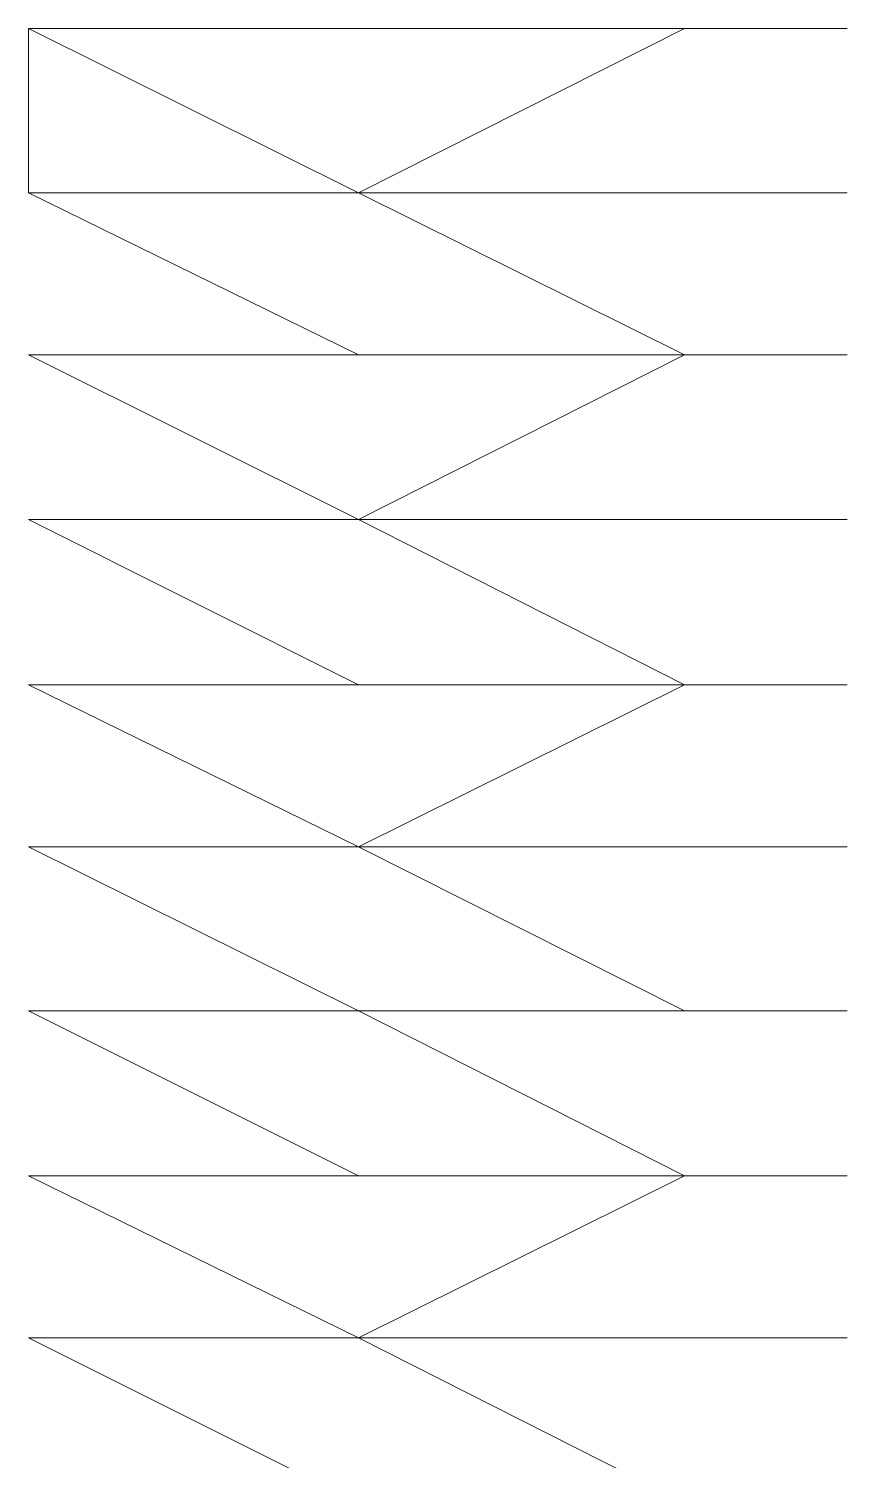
# Model space of a CAD drawing. Header units: millimetres. Extents: x 2497.4 to 2515.8, y 479.1 to 489.2.
# Drawn here: x 2505.005619 to 2505.006283, y 482.112413 to 482.113574 of the extents above; entities that cross this region are included whole.
import ezdxf

# ---------------------------------------------------------------- set-up
doc = ezdxf.new("R2010")
doc.units = ezdxf.units.MM

# ---------------------------------------------------------------- blocks, each defined once
blk = doc.blocks.new('G$C8D530D04')
at = {"color": 1, "lineweight": 9}
for points in [[(0.474557, -0.4301368), (0.4748246, -0.4301368), (0.4750889, -0.4301368), (0.4752208, -0.4301368)], [(0.4752208, -0.4301368), (0.474956, -0.4301368), (0.4746908, -0.4301368), (0.474557, -0.4301368)], [(0.474557, -0.4301368), (0.4748246, -0.4301368), (0.4750889, -0.4301368), (0.4752208, -0.4301368)], [(0.4752208, -0.4301368), (0.474956, -0.4301368), (0.4746908, -0.4301368), (0.474557, -0.4301368)], [(0.474557, -0.4301368), (0.4748246, -0.4301368), (0.4750889, -0.4301368), (0.4752208, -0.4301368)], [(0.4752208, -0.4301368), (0.474956, -0.4301368), (0.4746908, -0.4301368), (0.474557, -0.4301368)], [(0.474557, -0.4301368), (0.4748246, -0.4301368), (0.4750889, -0.4301368), (0.4752208, -0.4301368)], [(0.4752208, -0.4301368), (0.474956, -0.4301368), (0.4746908, -0.4301368), (0.474557, -0.4301368)], [(0.474557, -0.4301368), (0.4748246, -0.4301368), (0.4750889, -0.4301368), (0.4752208, -0.4301368)], [(0.4752208, -0.4301368), (0.474956, -0.4301368), (0.4746908, -0.4301368), (0.474557, -0.4301368)], [(0.474557, -0.4301368), (0.4748246, -0.4301368), (0.4750889, -0.4301368), (0.4752208, -0.4301368)], [(0.4752208, -0.4301368), (0.474956, -0.4301368), (0.4746908, -0.4301368), (0.474557, -0.4301368)], [(0.474557, -0.4301368), (0.4748246, -0.4301368), (0.4750889, -0.4301368), (0.4752208, -0.4301368)], [(0.4752208, -0.4301368), (0.474956, -0.4301368), (0.4746908, -0.4301368), (0.474557, -0.4301368)], [(0.474557, -0.4301368), (0.4748246, -0.4301368), (0.4750889, -0.4301368), (0.4752208, -0.4301368)], [(0.4752208, -0.4301368), (0.474956, -0.4301368), (0.4746908, -0.4301368), (0.474557, -0.4301368)], [(0.474557, -0.4301368), (0.4748246, -0.4301368), (0.4750889, -0.4301368), (0.4752208, -0.4301368)], [(0.4752208, -0.4301368), (0.474956, -0.4301368), (0.4746908, -0.4301368), (0.474557, -0.4301368)], [(0.474557, -0.4301368), (0.4748246, -0.4301368), (0.4750889, -0.4301368), (0.4752208, -0.4301368)], [(0.4752208, -0.4301368), (0.474956, -0.4301368), (0.4746908, -0.4301368), (0.474557, -0.4301368)], [(0.474557, -0.4301368), (0.4748246, -0.4301368), (0.4750889, -0.4301368), (0.4752208, -0.4301368)], [(0.4752208, -0.4301368), (0.474956, -0.4301368), (0.4746908, -0.4301368), (0.474557, -0.4301368)], [(0.474557, -0.4301368), (0.4748246, -0.4301368), (0.4750889, -0.4301368), (0.4752208, -0.4301368)], [(0.4752208, -0.4301368), (0.474956, -0.4301368), (0.4746908, -0.4301368), (0.474557, -0.4301368)], [(0.474557, -0.4301368), (0.4748246, -0.4301368), (0.4750889, -0.4301368), (0.4752208, -0.4301368)], [(0.4752208, -0.4301368), (0.474956, -0.4301368), (0.4746908, -0.4301368), (0.474557, -0.4301368)], [(0.474557, -0.4301368), (0.4748246, -0.4301368), (0.4750889, -0.4301368), (0.4752208, -0.4301368)], [(0.4752208, -0.4301368), (0.474956, -0.4301368), (0.4746908, -0.4301368), (0.474557, -0.4301368)], [(0.474557, -0.4301368), (0.4748246, -0.4301368), (0.4750889, -0.4301368), (0.4752208, -0.4301368)], [(0.4752208, -0.4301368), (0.474956, -0.4301368), (0.4746908, -0.4301368), (0.474557, -0.4301368)], [(0.474557, -0.4301368), (0.4748246, -0.4301368), (0.4750889, -0.4301368), (0.4752208, -0.4301368)], [(0.4752208, -0.4301368), (0.474956, -0.4301368), (0.4746908, -0.4301368), (0.474557, -0.4301368)], [(0.474557, -0.4301368), (0.4748246, -0.4301368), (0.4750889, -0.4301368), (0.4752208, -0.4301368)], [(0.4752208, -0.4301368), (0.474956, -0.4301368), (0.4746908, -0.4301368), (0.474557, -0.4301368)], [(0.474557, -0.4301368), (0.4748246, -0.4301368), (0.4750889, -0.4301368), (0.4752208, -0.4301368)], [(0.4752208, -0.4301368), (0.474956, -0.4301368), (0.4746908, -0.4301368), (0.474557, -0.4301368)], [(0.474557, -0.4301368), (0.4748246, -0.4301368), (0.4750889, -0.4301368), (0.4752208, -0.4301368)], [(0.4752208, -0.4301368), (0.474956, -0.4301368), (0.4746908, -0.4301368), (0.474557, -0.4301368)], [(0.474557, -0.4301368), (0.4748246, -0.4301368), (0.4750889, -0.4301368), (0.4752208, -0.4301368)], [(0.4752208, -0.4301368), (0.474956, -0.4301368), (0.4746908, -0.4301368), (0.474557, -0.4301368)], [(0.474557, -0.4301368), (0.4748246, -0.4301368), (0.4750889, -0.4301368), (0.4752208, -0.4301368)], [(0.4752208, -0.4301368), (0.474956, -0.4301368), (0.4746908, -0.4301368), (0.474557, -0.4301368)], [(0.474557, -0.4301368), (0.4748246, -0.4301368), (0.4750889, -0.4301368), (0.4752208, -0.4301368)], [(0.4752208, -0.4301368), (0.474956, -0.4301368), (0.4746908, -0.4301368), (0.474557, -0.4301368)], [(0.474557, -0.4301368), (0.4748246, -0.4301368), (0.4750889, -0.4301368), (0.4752208, -0.4301368)], [(0.4752208, -0.4301368), (0.474956, -0.4301368), (0.4746908, -0.4301368), (0.474557, -0.4301368)], [(0.474557, -0.4301368), (0.4748246, -0.4301368), (0.4750889, -0.4301368), (0.4752208, -0.4301368)], [(0.4752208, -0.4301368), (0.474956, -0.4301368), (0.4746908, -0.4301368), (0.474557, -0.4301368)], [(0.474557, -0.4301368), (0.4748246, -0.4301368), (0.4750889, -0.4301368), (0.4752208, -0.4301368)], [(0.4752208, -0.4301368), (0.474956, -0.4301368), (0.4746908, -0.4301368), (0.474557, -0.4301368)], [(0.474557, -0.4301368), (0.4748246, -0.4301368), (0.4750889, -0.4301368), (0.4752208, -0.4301368)], [(0.4752208, -0.4301368), (0.474956, -0.4301368), (0.4746908, -0.4301368), (0.474557, -0.4301368)], [(0.474557, -0.4301368), (0.4748246, -0.4301368), (0.4750889, -0.4301368), (0.4752208, -0.4301368)], [(0.4752208, -0.4301368), (0.474956, -0.4301368), (0.4746908, -0.4301368), (0.474557, -0.4301368)], [(0.474557, -0.4301368), (0.4748246, -0.4301368), (0.4750889, -0.4301368), (0.4752208, -0.4301368)], [(0.4752208, -0.4301368), (0.474956, -0.4301368), (0.4746908, -0.4301368), (0.474557, -0.4301368)], [(0.474557, -0.4301368), (0.4748246, -0.4301368), (0.4750889, -0.4301368), (0.4752208, -0.4301368)], [(0.4752208, -0.4301368), (0.474956, -0.4301368), (0.4746908, -0.4301368), (0.474557, -0.4301368)], [(0.474557, -0.4301368), (0.4748246, -0.4301368), (0.4750889, -0.4301368), (0.4752208, -0.4301368)], [(0.4752208, -0.4301368), (0.474956, -0.4301368), (0.4746908, -0.4301368), (0.474557, -0.4301368)], [(0.474557, -0.43027), (0.4748246, -0.43027), (0.4750889, -0.43027), (0.4752208, -0.43027)], [(0.4752208, -0.43027), (0.474956, -0.43027), (0.4746908, -0.43027), (0.474557, -0.43027)], [(0.474557, -0.43027), (0.4748246, -0.43027), (0.4750889, -0.43027), (0.4752208, -0.43027)], [(0.4752208, -0.43027), (0.474956, -0.43027), (0.4746908, -0.43027), (0.474557, -0.43027)], [(0.474557, -0.43027), (0.4748246, -0.43027), (0.4750889, -0.43027), (0.4752208, -0.43027)], [(0.4752208, -0.43027), (0.474956, -0.43027), (0.4746908, -0.43027), (0.474557, -0.43027)], [(0.474557, -0.43027), (0.4748246, -0.43027), (0.4750889, -0.43027), (0.4752208, -0.43027)], [(0.4752208, -0.43027), (0.474956, -0.43027), (0.4746908, -0.43027), (0.474557, -0.43027)], [(0.474557, -0.43027), (0.4748246, -0.43027), (0.4750889, -0.43027), (0.4752208, -0.43027)], [(0.4752208, -0.43027), (0.474956, -0.43027), (0.4746908, -0.43027), (0.474557, -0.43027)], [(0.474557, -0.43027), (0.4748246, -0.43027), (0.4750889, -0.43027), (0.4752208, -0.43027)], [(0.4752208, -0.43027), (0.474956, -0.43027), (0.4746908, -0.43027), (0.474557, -0.43027)], [(0.474557, -0.43027), (0.4748246, -0.43027), (0.4750889, -0.43027), (0.4752208, -0.43027)], [(0.4752208, -0.43027), (0.474956, -0.43027), (0.4746908, -0.43027), (0.474557, -0.43027)], [(0.474557, -0.43027), (0.4748246, -0.43027), (0.4750889, -0.43027), (0.4752208, -0.43027)], [(0.4752208, -0.43027), (0.474956, -0.43027), (0.4746908, -0.43027), (0.474557, -0.43027)], [(0.474557, -0.43027), (0.4748246, -0.43027), (0.4750889, -0.43027), (0.4752208, -0.43027)], [(0.4752208, -0.43027), (0.474956, -0.43027), (0.4746908, -0.43027), (0.474557, -0.43027)], [(0.474557, -0.43027), (0.4748246, -0.43027), (0.4750889, -0.43027), (0.4752208, -0.43027)], [(0.4752208, -0.43027), (0.474956, -0.43027), (0.4746908, -0.43027), (0.474557, -0.43027)], [(0.474557, -0.43027), (0.4748246, -0.43027), (0.4750889, -0.43027), (0.4752208, -0.43027)], [(0.4752208, -0.43027), (0.474956, -0.43027), (0.4746908, -0.43027), (0.474557, -0.43027)], [(0.474557, -0.43027), (0.4748246, -0.43027), (0.4750889, -0.43027), (0.4752208, -0.43027)], [(0.4752208, -0.43027), (0.474956, -0.43027), (0.4746908, -0.43027), (0.474557, -0.43027)], [(0.474557, -0.43027), (0.4748246, -0.43027), (0.4750889, -0.43027), (0.4752208, -0.43027)], [(0.4752208, -0.43027), (0.474956, -0.43027), (0.4746908, -0.43027), (0.474557, -0.43027)], [(0.474557, -0.43027), (0.4748246, -0.43027), (0.4750889, -0.43027), (0.4752208, -0.43027)], [(0.4752208, -0.43027), (0.474956, -0.43027), (0.4746908, -0.43027), (0.474557, -0.43027)], [(0.474557, -0.43027), (0.4748246, -0.43027), (0.4750889, -0.43027), (0.4752208, -0.43027)], [(0.4752208, -0.43027), (0.474956, -0.43027), (0.4746908, -0.43027), (0.474557, -0.43027)], [(0.474557, -0.4304011), (0.4748246, -0.4304011), (0.4750889, -0.4304011), (0.4752208, -0.4304011)], [(0.4752208, -0.4304011), (0.474956, -0.4304011), (0.4746908, -0.4304011), (0.474557, -0.4304011)], [(0.474557, -0.4304011), (0.4748246, -0.4304011), (0.4750889, -0.4304011), (0.4752208, -0.4304011)], [(0.4752208, -0.4304011), (0.474956, -0.4304011), (0.4746908, -0.4304011), (0.474557, -0.4304011)], [(0.474557, -0.4304011), (0.4748246, -0.4304011), (0.4750889, -0.4304011), (0.4752208, -0.4304011)], [(0.4752208, -0.4304011), (0.474956, -0.4304011), (0.4746908, -0.4304011), (0.474557, -0.4304011)], [(0.474557, -0.4304011), (0.4748246, -0.4304011), (0.4750889, -0.4304011), (0.4752208, -0.4304011)], [(0.4752208, -0.4304011), (0.474956, -0.4304011), (0.4746908, -0.4304011), (0.474557, -0.4304011)], [(0.474557, -0.4304011), (0.4748246, -0.4304011), (0.4750889, -0.4304011), (0.4752208, -0.4304011)], [(0.4752208, -0.4304011), (0.474956, -0.4304011), (0.4746908, -0.4304011), (0.474557, -0.4304011)], [(0.474557, -0.4304011), (0.4748246, -0.4304011), (0.4750889, -0.4304011), (0.4752208, -0.4304011)], [(0.4752208, -0.4304011), (0.474956, -0.4304011), (0.4746908, -0.4304011), (0.474557, -0.4304011)], [(0.474557, -0.4304011), (0.4748246, -0.4304011), (0.4750889, -0.4304011), (0.4752208, -0.4304011)], [(0.4752208, -0.4304011), (0.474956, -0.4304011), (0.4746908, -0.4304011), (0.474557, -0.4304011)], [(0.474557, -0.4304011), (0.4748246, -0.4304011), (0.4750889, -0.4304011), (0.4752208, -0.4304011)], [(0.4752208, -0.4304011), (0.474956, -0.4304011), (0.4746908, -0.4304011), (0.474557, -0.4304011)], [(0.474557, -0.4304011), (0.4748246, -0.4304011), (0.4750889, -0.4304011), (0.4752208, -0.4304011)], [(0.4752208, -0.4304011), (0.474956, -0.4304011), (0.4746908, -0.4304011), (0.474557, -0.4304011)], [(0.474557, -0.4304011), (0.4748246, -0.4304011), (0.4750889, -0.4304011), (0.4752208, -0.4304011)], [(0.4752208, -0.4304011), (0.474956, -0.4304011), (0.4746908, -0.4304011), (0.474557, -0.4304011)], [(0.474557, -0.4304011), (0.4748246, -0.4304011), (0.4750889, -0.4304011), (0.4752208, -0.4304011)], [(0.4752208, -0.4304011), (0.474956, -0.4304011), (0.4746908, -0.4304011), (0.474557, -0.4304011)], [(0.474557, -0.4304011), (0.4748246, -0.4304011), (0.4750889, -0.4304011), (0.4752208, -0.4304011)], [(0.4752208, -0.4304011), (0.474956, -0.4304011), (0.4746908, -0.4304011), (0.474557, -0.4304011)], [(0.474557, -0.4304011), (0.4748246, -0.4304011), (0.4750889, -0.4304011), (0.4752208, -0.4304011)], [(0.4752208, -0.4304011), (0.474956, -0.4304011), (0.4746908, -0.4304011), (0.474557, -0.4304011)], [(0.474557, -0.4304011), (0.4748246, -0.4304011), (0.4750889, -0.4304011), (0.4752208, -0.4304011)], [(0.4752208, -0.4304011), (0.474956, -0.4304011), (0.4746908, -0.4304011), (0.474557, -0.4304011)], [(0.474557, -0.4304011), (0.4748246, -0.4304011), (0.4750889, -0.4304011), (0.4752208, -0.4304011)], [(0.4752208, -0.4304011), (0.474956, -0.4304011), (0.4746908, -0.4304011), (0.474557, -0.4304011)], [(0.474557, -0.4304011), (0.4748246, -0.4304011), (0.4750889, -0.4304011), (0.4752208, -0.4304011)], [(0.4752208, -0.4304011), (0.474956, -0.4304011), (0.4746908, -0.4304011), (0.474557, -0.4304011)], [(0.474557, -0.4304011), (0.4748246, -0.4304011), (0.4750889, -0.4304011), (0.4752208, -0.4304011)], [(0.4752208, -0.4304011), (0.474956, -0.4304011), (0.4746908, -0.4304011), (0.474557, -0.4304011)], [(0.474557, -0.4304011), (0.4748246, -0.4304011), (0.4750889, -0.4304011), (0.4752208, -0.4304011)], [(0.4752208, -0.4304011), (0.474956, -0.4304011), (0.4746908, -0.4304011), (0.474557, -0.4304011)], [(0.474557, -0.4304011), (0.4748246, -0.4304011), (0.4750889, -0.4304011), (0.4752208, -0.4304011)], [(0.4752208, -0.4304011), (0.474956, -0.4304011), (0.4746908, -0.4304011), (0.474557, -0.4304011)], [(0.474557, -0.4305348), (0.4748246, -0.4305348), (0.4750889, -0.4305348), (0.4752208, -0.4305348)], [(0.4752208, -0.4305348), (0.474956, -0.4305348), (0.4746908, -0.4305348), (0.474557, -0.4305348)], [(0.474557, -0.4305348), (0.4748246, -0.4305348), (0.4750889, -0.4305348), (0.4752208, -0.4305348)], [(0.4752208, -0.4305348), (0.474956, -0.4305348), (0.4746908, -0.4305348), (0.474557, -0.4305348)], [(0.474557, -0.4305348), (0.4748246, -0.4305348), (0.4750889, -0.4305348), (0.4752208, -0.4305348)], [(0.4752208, -0.4305348), (0.474956, -0.4305348), (0.4746908, -0.4305348), (0.474557, -0.4305348)], [(0.474557, -0.4305348), (0.4748246, -0.4305348), (0.4750889, -0.4305348), (0.4752208, -0.4305348)], [(0.4752208, -0.4305348), (0.474956, -0.4305348), (0.4746908, -0.4305348), (0.474557, -0.4305348)], [(0.474557, -0.4305348), (0.4748246, -0.4305348), (0.4750889, -0.4305348), (0.4752208, -0.4305348)], [(0.4752208, -0.4305348), (0.474956, -0.4305348), (0.4746908, -0.4305348), (0.474557, -0.4305348)], [(0.474557, -0.4305348), (0.4748246, -0.4305348), (0.4750889, -0.4305348), (0.4752208, -0.4305348)], [(0.4752208, -0.4305348), (0.474956, -0.4305348), (0.4746908, -0.4305348), (0.474557, -0.4305348)], [(0.474557, -0.4305348), (0.4748246, -0.4305348), (0.4750889, -0.4305348), (0.4752208, -0.4305348)], [(0.4752208, -0.4305348), (0.474956, -0.4305348), (0.4746908, -0.4305348), (0.474557, -0.4305348)], [(0.474557, -0.4305348), (0.4748246, -0.4305348), (0.4750889, -0.4305348), (0.4752208, -0.4305348)], [(0.4752208, -0.4305348), (0.474956, -0.4305348), (0.4746908, -0.4305348), (0.474557, -0.4305348)], [(0.474557, -0.4305348), (0.4748246, -0.4305348), (0.4750889, -0.4305348), (0.4752208, -0.4305348)], [(0.4752208, -0.4305348), (0.474956, -0.4305348), (0.4746908, -0.4305348), (0.474557, -0.4305348)], [(0.474557, -0.4305348), (0.4748246, -0.4305348), (0.4750889, -0.4305348), (0.4752208, -0.4305348)], [(0.4752208, -0.4305348), (0.474956, -0.4305348), (0.4746908, -0.4305348), (0.474557, -0.4305348)], [(0.474557, -0.4305348), (0.4748246, -0.4305348), (0.4750889, -0.4305348), (0.4752208, -0.4305348)], [(0.4752208, -0.4305348), (0.474956, -0.4305348), (0.4746908, -0.4305348), (0.474557, -0.4305348)], [(0.474557, -0.4305348), (0.4748246, -0.4305348), (0.4750889, -0.4305348), (0.4752208, -0.4305348)], [(0.4752208, -0.4305348), (0.474956, -0.4305348), (0.4746908, -0.4305348), (0.474557, -0.4305348)], [(0.474557, -0.4305348), (0.4748246, -0.4305348), (0.4750889, -0.4305348), (0.4752208, -0.4305348)], [(0.4752208, -0.4305348), (0.474956, -0.4305348), (0.4746908, -0.4305348), (0.474557, -0.4305348)], [(0.474557, -0.4305348), (0.4748246, -0.4305348), (0.4750889, -0.4305348), (0.4752208, -0.4305348)], [(0.4752208, -0.4305348), (0.474956, -0.4305348), (0.4746908, -0.4305348), (0.474557, -0.4305348)], [(0.474557, -0.4305348), (0.4748246, -0.4305348), (0.4750889, -0.4305348), (0.4752208, -0.4305348)], [(0.4752208, -0.4305348), (0.474956, -0.4305348), (0.4746908, -0.4305348), (0.474557, -0.4305348)], [(0.474557, -0.4305348), (0.4748246, -0.4305348), (0.4750889, -0.4305348), (0.4752208, -0.4305348)], [(0.4752208, -0.4305348), (0.474956, -0.4305348), (0.4746908, -0.4305348), (0.474557, -0.4305348)], [(0.474557, -0.4305348), (0.4748246, -0.4305348), (0.4750889, -0.4305348), (0.4752208, -0.4305348)], [(0.4752208, -0.4305348), (0.474956, -0.4305348), (0.4746908, -0.4305348), (0.474557, -0.4305348)], [(0.474557, -0.4305348), (0.4748246, -0.4305348), (0.4750889, -0.4305348), (0.4752208, -0.4305348)], [(0.4752208, -0.4305348), (0.474956, -0.4305348), (0.4746908, -0.4305348), (0.474557, -0.4305348)], [(0.474557, -0.4305348), (0.4748246, -0.4305348), (0.4750889, -0.4305348), (0.4752208, -0.4305348)], [(0.4752208, -0.4305348), (0.474956, -0.4305348), (0.4746908, -0.4305348), (0.474557, -0.4305348)], [(0.474557, -0.4305348), (0.4748246, -0.4305348), (0.4750889, -0.4305348), (0.4752208, -0.4305348)], [(0.4752208, -0.4305348), (0.474956, -0.4305348), (0.4746908, -0.4305348), (0.474557, -0.4305348)], [(0.474557, -0.4305348), (0.4748246, -0.4305348), (0.4750889, -0.4305348), (0.4752208, -0.4305348)], [(0.4752208, -0.4305348), (0.474956, -0.4305348), (0.4746908, -0.4305348), (0.474557, -0.4305348)], [(0.474557, -0.4305348), (0.4748246, -0.4305348), (0.4750889, -0.4305348), (0.4752208, -0.4305348)], [(0.4752208, -0.4305348), (0.474956, -0.4305348), (0.4746908, -0.4305348), (0.474557, -0.4305348)], [(0.474557, -0.4305348), (0.4748246, -0.4305348), (0.4750889, -0.4305348), (0.4752208, -0.4305348)], [(0.4752208, -0.4305348), (0.474956, -0.4305348), (0.4746908, -0.4305348), (0.474557, -0.4305348)], [(0.474557, -0.4305348), (0.4748246, -0.4305348), (0.4750889, -0.4305348), (0.4752208, -0.4305348)], [(0.4752208, -0.4305348), (0.474956, -0.4305348), (0.4746908, -0.4305348), (0.474557, -0.4305348)], [(0.474557, -0.4305348), (0.4748246, -0.4305348), (0.4750889, -0.4305348), (0.4752208, -0.4305348)], [(0.4752208, -0.4305348), (0.474956, -0.4305348), (0.4746908, -0.4305348), (0.474557, -0.4305348)], [(0.474557, -0.4305348), (0.4748246, -0.4305348), (0.4750889, -0.4305348), (0.4752208, -0.4305348)], [(0.4752208, -0.4305348), (0.474956, -0.4305348), (0.4746908, -0.4305348), (0.474557, -0.4305348)], [(0.474557, -0.4305348), (0.4748246, -0.4305348), (0.4750889, -0.4305348), (0.4752208, -0.4305348)], [(0.4752208, -0.4305348), (0.474956, -0.4305348), (0.4746908, -0.4305348), (0.474557, -0.4305348)], [(0.474557, -0.4305348), (0.4748246, -0.4305348), (0.4750889, -0.4305348), (0.4752208, -0.4305348)], [(0.4752208, -0.4305348), (0.474956, -0.4305348), (0.4746908, -0.4305348), (0.474557, -0.4305348)], [(0.474557, -0.4305348), (0.4748246, -0.4305348), (0.4750889, -0.4305348), (0.4752208, -0.4305348)], [(0.4752208, -0.4305348), (0.474956, -0.4305348), (0.4746908, -0.4305348), (0.474557, -0.4305348)], [(0.474557, -0.4305348), (0.4748246, -0.4305348), (0.4750889, -0.4305348), (0.4752208, -0.4305348)], [(0.4752208, -0.4305348), (0.474956, -0.4305348), (0.4746908, -0.4305348), (0.474557, -0.4305348)], [(0.474557, -0.4305348), (0.4748246, -0.4305348), (0.4750889, -0.4305348), (0.4752208, -0.4305348)], [(0.4752208, -0.4305348), (0.474956, -0.4305348), (0.4746908, -0.4305348), (0.474557, -0.4305348)], [(0.474557, -0.4306686), (0.4748246, -0.4306686), (0.4750889, -0.4306686), (0.4752208, -0.4306686)], [(0.4752208, -0.4306686), (0.474956, -0.4306686), (0.4746908, -0.4306686), (0.474557, -0.4306686)], [(0.474557, -0.4306686), (0.4748246, -0.4306686), (0.4750889, -0.4306686), (0.4752208, -0.4306686)], [(0.4752208, -0.4306686), (0.474956, -0.4306686), (0.4746908, -0.4306686), (0.474557, -0.4306686)], [(0.474557, -0.4306686), (0.4748246, -0.4306686), (0.4750889, -0.4306686), (0.4752208, -0.4306686)], [(0.4752208, -0.4306686), (0.474956, -0.4306686), (0.4746908, -0.4306686), (0.474557, -0.4306686)], [(0.474557, -0.4306686), (0.4748246, -0.4306686), (0.4750889, -0.4306686), (0.4752208, -0.4306686)], [(0.4752208, -0.4306686), (0.474956, -0.4306686), (0.4746908, -0.4306686), (0.474557, -0.4306686)], [(0.474557, -0.4306686), (0.4748246, -0.4306686), (0.4750889, -0.4306686), (0.4752208, -0.4306686)], [(0.4752208, -0.4306686), (0.474956, -0.4306686), (0.4746908, -0.4306686), (0.474557, -0.4306686)], [(0.474557, -0.4306686), (0.4748246, -0.4306686), (0.4750889, -0.4306686), (0.4752208, -0.4306686)], [(0.4752208, -0.4306686), (0.474956, -0.4306686), (0.4746908, -0.4306686), (0.474557, -0.4306686)], [(0.474557, -0.4306686), (0.4748246, -0.4306686), (0.4750889, -0.4306686), (0.4752208, -0.4306686)], [(0.4752208, -0.4306686), (0.474956, -0.4306686), (0.4746908, -0.4306686), (0.474557, -0.4306686)], [(0.474557, -0.4306686), (0.4748246, -0.4306686), (0.4750889, -0.4306686), (0.4752208, -0.4306686)], [(0.4752208, -0.4306686), (0.474956, -0.4306686), (0.4746908, -0.4306686), (0.474557, -0.4306686)], [(0.474557, -0.4306686), (0.4748246, -0.4306686), (0.4750889, -0.4306686), (0.4752208, -0.4306686)], [(0.4752208, -0.4306686), (0.474956, -0.4306686), (0.4746908, -0.4306686), (0.474557, -0.4306686)], [(0.474557, -0.4306686), (0.4748246, -0.4306686), (0.4750889, -0.4306686), (0.4752208, -0.4306686)], [(0.4752208, -0.4306686), (0.474956, -0.4306686), (0.4746908, -0.4306686), (0.474557, -0.4306686)], [(0.474557, -0.4306686), (0.4748246, -0.4306686), (0.4750889, -0.4306686), (0.4752208, -0.4306686)], [(0.4752208, -0.4306686), (0.474956, -0.4306686), (0.4746908, -0.4306686), (0.474557, -0.4306686)], [(0.474557, -0.4306686), (0.4748246, -0.4306686), (0.4750889, -0.4306686), (0.4752208, -0.4306686)], [(0.4752208, -0.4306686), (0.474956, -0.4306686), (0.4746908, -0.4306686), (0.474557, -0.4306686)], [(0.474557, -0.4306686), (0.4748246, -0.4306686), (0.4750889, -0.4306686), (0.4752208, -0.4306686)], [(0.4752208, -0.4306686), (0.474956, -0.4306686), (0.4746908, -0.4306686), (0.474557, -0.4306686)], [(0.474557, -0.4306686), (0.4748246, -0.4306686), (0.4750889, -0.4306686), (0.4752208, -0.4306686)], [(0.4752208, -0.4306686), (0.474956, -0.4306686), (0.4746908, -0.4306686), (0.474557, -0.4306686)], [(0.474557, -0.4306686), (0.4748246, -0.4306686), (0.4750889, -0.4306686), (0.4752208, -0.4306686)], [(0.4752208, -0.4306686), (0.474956, -0.4306686), (0.4746908, -0.4306686), (0.474557, -0.4306686)], [(0.474557, -0.4306686), (0.4748246, -0.4306686), (0.4750889, -0.4306686), (0.4752208, -0.4306686)], [(0.4752208, -0.4306686), (0.474956, -0.4306686), (0.4746908, -0.4306686), (0.474557, -0.4306686)], [(0.474557, -0.4306686), (0.4748246, -0.4306686), (0.4750889, -0.4306686), (0.4752208, -0.4306686)], [(0.4752208, -0.4306686), (0.474956, -0.4306686), (0.4746908, -0.4306686), (0.474557, -0.4306686)], [(0.474557, -0.4306686), (0.4748246, -0.4306686), (0.4750889, -0.4306686), (0.4752208, -0.4306686)], [(0.4752208, -0.4306686), (0.474956, -0.4306686), (0.4746908, -0.4306686), (0.474557, -0.4306686)], [(0.474557, -0.4306686), (0.4748246, -0.4306686), (0.4750889, -0.4306686), (0.4752208, -0.4306686)], [(0.4752208, -0.4306686), (0.474956, -0.4306686), (0.4746908, -0.4306686), (0.474557, -0.4306686)], [(0.474557, -0.4306686), (0.4748246, -0.4306686), (0.4750889, -0.4306686), (0.4752208, -0.4306686)], [(0.4752208, -0.4306686), (0.474956, -0.4306686), (0.4746908, -0.4306686), (0.474557, -0.4306686)], [(0.474557, -0.4306686), (0.4748246, -0.4306686), (0.4750889, -0.4306686), (0.4752208, -0.4306686)], [(0.4752208, -0.4306686), (0.474956, -0.4306686), (0.4746908, -0.4306686), (0.474557, -0.4306686)], [(0.474557, -0.4306686), (0.4748246, -0.4306686), (0.4750889, -0.4306686), (0.4752208, -0.4306686)], [(0.4752208, -0.4306686), (0.474956, -0.4306686), (0.4746908, -0.4306686), (0.474557, -0.4306686)], [(0.474557, -0.4306686), (0.4748246, -0.4306686), (0.4750889, -0.4306686), (0.4752208, -0.4306686)], [(0.4752208, -0.4306686), (0.474956, -0.4306686), (0.4746908, -0.4306686), (0.474557, -0.4306686)], [(0.474557, -0.4306686), (0.4748246, -0.4306686), (0.4750889, -0.4306686), (0.4752208, -0.4306686)], [(0.4752208, -0.4306686), (0.474956, -0.4306686), (0.4746908, -0.4306686), (0.474557, -0.4306686)], [(0.474557, -0.4306686), (0.4748246, -0.4306686), (0.4750889, -0.4306686), (0.4752208, -0.4306686)], [(0.4752208, -0.4306686), (0.474956, -0.4306686), (0.4746908, -0.4306686), (0.474557, -0.4306686)], [(0.474557, -0.4306686), (0.4748246, -0.4306686), (0.4750889, -0.4306686), (0.4752208, -0.4306686)], [(0.4752208, -0.4306686), (0.474956, -0.4306686), (0.4746908, -0.4306686), (0.474557, -0.4306686)], [(0.474557, -0.4306686), (0.4748246, -0.4306686), (0.4750889, -0.4306686), (0.4752208, -0.4306686)], [(0.4752208, -0.4306686), (0.474956, -0.4306686), (0.4746908, -0.4306686), (0.474557, -0.4306686)], [(0.474557, -0.4308), (0.4748246, -0.4308), (0.4750889, -0.4308), (0.4752208, -0.4308)], [(0.4752208, -0.4308), (0.474956, -0.4308), (0.4746908, -0.4308), (0.474557, -0.4308)], [(0.474557, -0.4308), (0.4748246, -0.4308), (0.4750889, -0.4308), (0.4752208, -0.4308)], [(0.4752208, -0.4308), (0.474956, -0.4308), (0.4746908, -0.4308), (0.474557, -0.4308)], [(0.474557, -0.4308), (0.4748246, -0.4308), (0.4750889, -0.4308), (0.4752208, -0.4308)], [(0.4752208, -0.4308), (0.474956, -0.4308), (0.4746908, -0.4308), (0.474557, -0.4308)], [(0.474557, -0.4308), (0.4748246, -0.4308), (0.4750889, -0.4308), (0.4752208, -0.4308)], [(0.4752208, -0.4308), (0.474956, -0.4308), (0.4746908, -0.4308), (0.474557, -0.4308)], [(0.474557, -0.4308), (0.4748246, -0.4308), (0.4750889, -0.4308), (0.4752208, -0.4308)], [(0.4752208, -0.4308), (0.474956, -0.4308), (0.4746908, -0.4308), (0.474557, -0.4308)], [(0.474557, -0.4308), (0.4748246, -0.4308), (0.4750889, -0.4308), (0.4752208, -0.4308)], [(0.4752208, -0.4308), (0.474956, -0.4308), (0.4746908, -0.4308), (0.474557, -0.4308)], [(0.474557, -0.4308), (0.4748246, -0.4308), (0.4750889, -0.4308), (0.4752208, -0.4308)], [(0.4752208, -0.4308), (0.474956, -0.4308), (0.4746908, -0.4308), (0.474557, -0.4308)], [(0.474557, -0.4308), (0.4748246, -0.4308), (0.4750889, -0.4308), (0.4752208, -0.4308)], [(0.4752208, -0.4308), (0.474956, -0.4308), (0.4746908, -0.4308), (0.474557, -0.4308)], [(0.474557, -0.4308), (0.4748246, -0.4308), (0.4750889, -0.4308), (0.4752208, -0.4308)], [(0.4752208, -0.4308), (0.474956, -0.4308), (0.4746908, -0.4308), (0.474557, -0.4308)], [(0.474557, -0.4308), (0.4748246, -0.4308), (0.4750889, -0.4308), (0.4752208, -0.4308)], [(0.4752208, -0.4308), (0.474956, -0.4308), (0.4746908, -0.4308), (0.474557, -0.4308)], [(0.474557, -0.4308), (0.4748246, -0.4308), (0.4750889, -0.4308), (0.4752208, -0.4308)], [(0.4752208, -0.4308), (0.474956, -0.4308), (0.4746908, -0.4308), (0.474557, -0.4308)], [(0.474557, -0.4308), (0.4748246, -0.4308), (0.4750889, -0.4308), (0.4752208, -0.4308)], [(0.4752208, -0.4308), (0.474956, -0.4308), (0.4746908, -0.4308), (0.474557, -0.4308)], [(0.474557, -0.4308), (0.4748246, -0.4308), (0.4750889, -0.4308), (0.4752208, -0.4308)], [(0.4752208, -0.4308), (0.474956, -0.4308), (0.4746908, -0.4308), (0.474557, -0.4308)], [(0.474557, -0.4308), (0.4748246, -0.4308), (0.4750889, -0.4308), (0.4752208, -0.4308)], [(0.4752208, -0.4308), (0.474956, -0.4308), (0.4746908, -0.4308), (0.474557, -0.4308)], [(0.474557, -0.4308), (0.4748246, -0.4308), (0.4750889, -0.4308), (0.4752208, -0.4308)], [(0.4752208, -0.4308), (0.474956, -0.4308), (0.4746908, -0.4308), (0.474557, -0.4308)], [(0.474557, -0.4308), (0.4748246, -0.4308), (0.4750889, -0.4308), (0.4752208, -0.4308)], [(0.4752208, -0.4308), (0.474956, -0.4308), (0.4746908, -0.4308), (0.474557, -0.4308)], [(0.474557, -0.4308), (0.4748246, -0.4308), (0.4750889, -0.4308), (0.4752208, -0.4308)], [(0.4752208, -0.4308), (0.474956, -0.4308), (0.4746908, -0.4308), (0.474557, -0.4308)], [(0.474557, -0.4308), (0.4748246, -0.4308), (0.4750889, -0.4308), (0.4752208, -0.4308)], [(0.4752208, -0.4308), (0.474956, -0.4308), (0.4746908, -0.4308), (0.474557, -0.4308)], [(0.474557, -0.4309329), (0.4748246, -0.4309329), (0.4750889, -0.4309329), (0.4752208, -0.4309329)], [(0.4752208, -0.4309329), (0.474956, -0.4309329), (0.4746908, -0.4309329), (0.474557, -0.4309329)], [(0.474557, -0.4309329), (0.4748246, -0.4309329), (0.4750889, -0.4309329), (0.4752208, -0.4309329)], [(0.4752208, -0.4309329), (0.474956, -0.4309329), (0.4746908, -0.4309329), (0.474557, -0.4309329)], [(0.474557, -0.4309329), (0.4748246, -0.4309329), (0.4750889, -0.4309329), (0.4752208, -0.4309329)], [(0.4752208, -0.4309329), (0.474956, -0.4309329), (0.4746908, -0.4309329), (0.474557, -0.4309329)], [(0.474557, -0.4309329), (0.4748246, -0.4309329), (0.4750889, -0.4309329), (0.4752208, -0.4309329)], [(0.4752208, -0.4309329), (0.474956, -0.4309329), (0.4746908, -0.4309329), (0.474557, -0.4309329)], [(0.474557, -0.4309329), (0.4748246, -0.4309329), (0.4750889, -0.4309329), (0.4752208, -0.4309329)], [(0.4752208, -0.4309329), (0.474956, -0.4309329), (0.4746908, -0.4309329), (0.474557, -0.4309329)], [(0.474557, -0.4309329), (0.4748246, -0.4309329), (0.4750889, -0.4309329), (0.4752208, -0.4309329)], [(0.4752208, -0.4309329), (0.474956, -0.4309329), (0.4746908, -0.4309329), (0.474557, -0.4309329)], [(0.474557, -0.4309329), (0.4748246, -0.4309329), (0.4750889, -0.4309329), (0.4752208, -0.4309329)], [(0.4752208, -0.4309329), (0.474956, -0.4309329), (0.4746908, -0.4309329), (0.474557, -0.4309329)], [(0.474557, -0.4309329), (0.4748246, -0.4309329), (0.4750889, -0.4309329), (0.4752208, -0.4309329)], [(0.4752208, -0.4309329), (0.474956, -0.4309329), (0.4746908, -0.4309329), (0.474557, -0.4309329)], [(0.474557, -0.4309329), (0.4748246, -0.4309329), (0.4750889, -0.4309329), (0.4752208, -0.4309329)], [(0.4752208, -0.4309329), (0.474956, -0.4309329), (0.4746908, -0.4309329), (0.474557, -0.4309329)], [(0.474557, -0.4309329), (0.4748246, -0.4309329), (0.4750889, -0.4309329), (0.4752208, -0.4309329)], [(0.4752208, -0.4309329), (0.474956, -0.4309329), (0.4746908, -0.4309329), (0.474557, -0.4309329)], [(0.474557, -0.4309329), (0.4748246, -0.4309329), (0.4750889, -0.4309329), (0.4752208, -0.4309329)], [(0.4752208, -0.4309329), (0.474956, -0.4309329), (0.4746908, -0.4309329), (0.474557, -0.4309329)], [(0.474557, -0.4309329), (0.4748246, -0.4309329), (0.4750889, -0.4309329), (0.4752208, -0.4309329)], [(0.4752208, -0.4309329), (0.474956, -0.4309329), (0.4746908, -0.4309329), (0.474557, -0.4309329)], [(0.474557, -0.4309329), (0.4748246, -0.4309329), (0.4750889, -0.4309329), (0.4752208, -0.4309329)], [(0.4752208, -0.4309329), (0.474956, -0.4309329), (0.4746908, -0.4309329), (0.474557, -0.4309329)], [(0.474557, -0.4309329), (0.4748246, -0.4309329), (0.4750889, -0.4309329), (0.4752208, -0.4309329)], [(0.4752208, -0.4309329), (0.474956, -0.4309329), (0.4746908, -0.4309329), (0.474557, -0.4309329)], [(0.474557, -0.4309329), (0.4748246, -0.4309329), (0.4750889, -0.4309329), (0.4752208, -0.4309329)], [(0.4752208, -0.4309329), (0.474956, -0.4309329), (0.4746908, -0.4309329), (0.474557, -0.4309329)], [(0.474557, -0.4310667), (0.4748246, -0.4310667), (0.4750889, -0.4310667), (0.4752208, -0.4310667)], [(0.4752208, -0.4310667), (0.474956, -0.4310667), (0.4746908, -0.4310667), (0.474557, -0.4310667)], [(0.474557, -0.4310667), (0.4748246, -0.4310667), (0.4750889, -0.4310667), (0.4752208, -0.4310667)], [(0.4752208, -0.4310667), (0.474956, -0.4310667), (0.4746908, -0.4310667), (0.474557, -0.4310667)], [(0.474557, -0.4310667), (0.4748246, -0.4310667), (0.4750889, -0.4310667), (0.4752208, -0.4310667)], [(0.4752208, -0.4310667), (0.474956, -0.4310667), (0.4746908, -0.4310667), (0.474557, -0.4310667)], [(0.474557, -0.4310667), (0.4748246, -0.4310667), (0.4750889, -0.4310667), (0.4752208, -0.4310667)], [(0.4752208, -0.4310667), (0.474956, -0.4310667), (0.4746908, -0.4310667), (0.474557, -0.4310667)], [(0.474557, -0.4310667), (0.4748246, -0.4310667), (0.4750889, -0.4310667), (0.4752208, -0.4310667)], [(0.4752208, -0.4310667), (0.474956, -0.4310667), (0.4746908, -0.4310667), (0.474557, -0.4310667)], [(0.474557, -0.4310667), (0.4748246, -0.4310667), (0.4750889, -0.4310667), (0.4752208, -0.4310667)], [(0.4752208, -0.4310667), (0.474956, -0.4310667), (0.4746908, -0.4310667), (0.474557, -0.4310667)], [(0.474557, -0.4310667), (0.4748246, -0.4310667), (0.4750889, -0.4310667), (0.4752208, -0.4310667)], [(0.4752208, -0.4310667), (0.474956, -0.4310667), (0.4746908, -0.4310667), (0.474557, -0.4310667)], [(0.474557, -0.4310667), (0.4748246, -0.4310667), (0.4750889, -0.4310667), (0.4752208, -0.4310667)], [(0.4752208, -0.4310667), (0.474956, -0.4310667), (0.4746908, -0.4310667), (0.474557, -0.4310667)], [(0.474557, -0.4310667), (0.4748246, -0.4310667), (0.4750889, -0.4310667), (0.4752208, -0.4310667)], [(0.4752208, -0.4310667), (0.474956, -0.4310667), (0.4746908, -0.4310667), (0.474557, -0.4310667)], [(0.474557, -0.4310667), (0.4748246, -0.4310667), (0.4750889, -0.4310667), (0.4752208, -0.4310667)], [(0.4752208, -0.4310667), (0.474956, -0.4310667), (0.4746908, -0.4310667), (0.474557, -0.4310667)], [(0.474557, -0.4310667), (0.4748246, -0.4310667), (0.4750889, -0.4310667), (0.4752208, -0.4310667)], [(0.4752208, -0.4310667), (0.474956, -0.4310667), (0.4746908, -0.4310667), (0.474557, -0.4310667)], [(0.474557, -0.4310667), (0.4748246, -0.4310667), (0.4750889, -0.4310667), (0.4752208, -0.4310667)], [(0.4752208, -0.4310667), (0.474956, -0.4310667), (0.4746908, -0.4310667), (0.474557, -0.4310667)], [(0.474557, -0.4310667), (0.4748246, -0.4310667), (0.4750889, -0.4310667), (0.4752208, -0.4310667)], [(0.4752208, -0.4310667), (0.474956, -0.4310667), (0.4746908, -0.4310667), (0.474557, -0.4310667)], [(0.474557, -0.4310667), (0.4748246, -0.4310667), (0.4750889, -0.4310667), (0.4752208, -0.4310667)], [(0.4752208, -0.4310667), (0.474956, -0.4310667), (0.4746908, -0.4310667), (0.474557, -0.4310667)], [(0.474557, -0.4310667), (0.4748246, -0.4310667), (0.4750889, -0.4310667), (0.4752208, -0.4310667)], [(0.4752208, -0.4310667), (0.474956, -0.4310667), (0.4746908, -0.4310667), (0.474557, -0.4310667)], [(0.474557, -0.4310667), (0.4748246, -0.4310667), (0.4750889, -0.4310667), (0.4752208, -0.4310667)], [(0.4752208, -0.4310667), (0.474956, -0.4310667), (0.4746908, -0.4310667), (0.474557, -0.4310667)], [(0.474557, -0.4310667), (0.4748246, -0.4310667), (0.4750889, -0.4310667), (0.4752208, -0.4310667)], [(0.4752208, -0.4310667), (0.474956, -0.4310667), (0.4746908, -0.4310667), (0.474557, -0.4310667)], [(0.474557, -0.4310667), (0.4748246, -0.4310667), (0.4750889, -0.4310667), (0.4752208, -0.4310667)], [(0.4752208, -0.4310667), (0.474956, -0.4310667), (0.4746908, -0.4310667), (0.474557, -0.4310667)], [(0.474557, -0.4311981), (0.4748246, -0.4311981), (0.4750889, -0.4311981), (0.4752208, -0.4311981)], [(0.4752208, -0.4311981), (0.474956, -0.4311981), (0.4746908, -0.4311981), (0.474557, -0.4311981)], [(0.474557, -0.4311981), (0.4748246, -0.4311981), (0.4750889, -0.4311981), (0.4752208, -0.4311981)], [(0.4752208, -0.4311981), (0.474956, -0.4311981), (0.4746908, -0.4311981), (0.474557, -0.4311981)], [(0.474557, -0.4311981), (0.4748246, -0.4311981), (0.4750889, -0.4311981), (0.4752208, -0.4311981)], [(0.4752208, -0.4311981), (0.474956, -0.4311981), (0.4746908, -0.4311981), (0.474557, -0.4311981)], [(0.474557, -0.4311981), (0.4748246, -0.4311981), (0.4750889, -0.4311981), (0.4752208, -0.4311981)], [(0.4752208, -0.4311981), (0.474956, -0.4311981), (0.4746908, -0.4311981), (0.474557, -0.4311981)], [(0.474557, -0.4311981), (0.4748246, -0.4311981), (0.4750889, -0.4311981), (0.4752208, -0.4311981)], [(0.4752208, -0.4311981), (0.474956, -0.4311981), (0.4746908, -0.4311981), (0.474557, -0.4311981)], [(0.474557, -0.4311981), (0.4748246, -0.4311981), (0.4750889, -0.4311981), (0.4752208, -0.4311981)], [(0.4752208, -0.4311981), (0.474956, -0.4311981), (0.4746908, -0.4311981), (0.474557, -0.4311981)], [(0.474557, -0.4311981), (0.4748246, -0.4311981), (0.4750889, -0.4311981), (0.4752208, -0.4311981)], [(0.4752208, -0.4311981), (0.474956, -0.4311981), (0.4746908, -0.4311981), (0.474557, -0.4311981)], [(0.474557, -0.4311981), (0.4748246, -0.4311981), (0.4750889, -0.4311981), (0.4752208, -0.4311981)], [(0.4752208, -0.4311981), (0.474956, -0.4311981), (0.4746908, -0.4311981), (0.474557, -0.4311981)], [(0.474557, -0.4311981), (0.4748246, -0.4311981), (0.4750889, -0.4311981), (0.4752208, -0.4311981)], [(0.4752208, -0.4311981), (0.474956, -0.4311981), (0.4746908, -0.4311981), (0.474557, -0.4311981)], [(0.474557, -0.4311981), (0.4748246, -0.4311981), (0.4750889, -0.4311981), (0.4752208, -0.4311981)], [(0.4752208, -0.4311981), (0.474956, -0.4311981), (0.4746908, -0.4311981), (0.474557, -0.4311981)], [(0.474557, -0.4311981), (0.4748246, -0.4311981), (0.4750889, -0.4311981), (0.4752208, -0.4311981)], [(0.4752208, -0.4311981), (0.474956, -0.4311981), (0.4746908, -0.4311981), (0.474557, -0.4311981)], [(0.474557, -0.4311981), (0.4748246, -0.4311981), (0.4750889, -0.4311981), (0.4752208, -0.4311981)], [(0.4752208, -0.4311981), (0.474956, -0.4311981), (0.4746908, -0.4311981), (0.474557, -0.4311981)], [(0.474557, -0.4311981), (0.4748246, -0.4311981), (0.4750889, -0.4311981), (0.4752208, -0.4311981)], [(0.4752208, -0.4311981), (0.474956, -0.4311981), (0.4746908, -0.4311981), (0.474557, -0.4311981)], [(0.474557, -0.4311981), (0.4748246, -0.4311981), (0.4750889, -0.4311981), (0.4752208, -0.4311981)], [(0.4752208, -0.4311981), (0.474956, -0.4311981), (0.4746908, -0.4311981), (0.474557, -0.4311981)], [(0.474557, -0.4311981), (0.4748246, -0.4311981), (0.4750889, -0.4311981), (0.4752208, -0.4311981)], [(0.4752208, -0.4311981), (0.474956, -0.4311981), (0.4746908, -0.4311981), (0.474557, -0.4311981)], [(0.474557, -0.4311981), (0.4748246, -0.4311981), (0.4750889, -0.4311981), (0.4752208, -0.4311981)], [(0.4752208, -0.4311981), (0.474956, -0.4311981), (0.4746908, -0.4311981), (0.474557, -0.4311981)]]:
    blk.add_lwpolyline(points, dxfattribs=at)
for points in [[(0.474557, -0.4301368), (0.4748246, -0.4301368), (0.4750889, -0.4301368), (0.4748246, -0.4301368)], [(0.474557, -0.4301368), (0.4748246, -0.4301368), (0.4750889, -0.4301368), (0.4748246, -0.4301368)], [(0.474557, -0.4301368), (0.4748246, -0.4301368), (0.4750889, -0.4301368), (0.4748246, -0.4301368)], [(0.474557, -0.4301368), (0.4748246, -0.4301368), (0.4750889, -0.4301368), (0.4748246, -0.4301368)], [(0.474557, -0.4301368), (0.4748246, -0.4301368), (0.4750889, -0.4301368), (0.4748246, -0.4301368)], [(0.474557, -0.4301368), (0.4748246, -0.4301368), (0.4750889, -0.4301368), (0.4748246, -0.4301368)], [(0.474557, -0.4301368), (0.4748246, -0.4301368), (0.4750889, -0.4301368), (0.4748246, -0.4301368)], [(0.474557, -0.4301368), (0.4748246, -0.4301368), (0.4750889, -0.4301368), (0.4748246, -0.4301368)], [(0.474557, -0.4301368), (0.4748246, -0.4301368), (0.4750889, -0.4301368), (0.4748246, -0.4301368)], [(0.474557, -0.4301368), (0.4748246, -0.4301368), (0.4750889, -0.4301368), (0.4748246, -0.4301368)], [(0.474557, -0.4301368), (0.4748246, -0.4301368), (0.4750889, -0.4301368), (0.4748246, -0.4301368)], [(0.474557, -0.4301368), (0.4748246, -0.4301368), (0.4750889, -0.4301368), (0.4748246, -0.4301368)], [(0.474557, -0.4301368), (0.4748246, -0.4301368), (0.4750889, -0.4301368), (0.4748246, -0.4301368)], [(0.474557, -0.4301368), (0.4748246, -0.43027), (0.4750889, -0.43027), (0.4748246, -0.43027), (0.474557, -0.43027)], [(0.474557, -0.4301368), (0.4748246, -0.4301368), (0.4750889, -0.4301368), (0.4748246, -0.43027), (0.474557, -0.43027)], [(0.474557, -0.43027), (0.4748246, -0.43027), (0.4750889, -0.43027), (0.4748246, -0.43027)], [(0.474557, -0.43027), (0.4748246, -0.43027), (0.4750889, -0.43027), (0.4748246, -0.43027)], [(0.474557, -0.43027), (0.4748246, -0.43027), (0.4750889, -0.43027), (0.4748246, -0.43027)], [(0.474557, -0.43027), (0.4748246, -0.43027), (0.4750889, -0.43027), (0.4748246, -0.43027)], [(0.474557, -0.43027), (0.4748246, -0.43027), (0.4750889, -0.43027), (0.4748246, -0.43027)], [(0.474557, -0.43027), (0.4748246, -0.43027), (0.4750889, -0.43027), (0.4748246, -0.43027)], [(0.474557, -0.43027), (0.4748246, -0.43027), (0.4750889, -0.43027), (0.4748246, -0.43027)], [(0.474557, -0.43027), (0.4748246, -0.43027), (0.4750889, -0.43027), (0.4748246, -0.43027)], [(0.474557, -0.43027), (0.4748246, -0.43027), (0.4750889, -0.43027), (0.4748246, -0.43027)], [(0.474557, -0.43027), (0.4748246, -0.43027), (0.4750889, -0.43027), (0.4748246, -0.43027)], [(0.474557, -0.43027), (0.4748246, -0.43027), (0.4750889, -0.43027), (0.4748246, -0.43027)], [(0.474557, -0.43027), (0.4748246, -0.4304011), (0.4750889, -0.4304011), (0.4748246, -0.43027)], [(0.474557, -0.43027), (0.4748246, -0.43027), (0.4750889, -0.43027), (0.4748246, -0.43027)], [(0.474557, -0.4304011), (0.4748246, -0.4304011), (0.4750889, -0.4304011), (0.4748246, -0.4304011)], [(0.474557, -0.4304011), (0.4748246, -0.4304011), (0.4750889, -0.4304011), (0.4748246, -0.4304011)], [(0.474557, -0.4304011), (0.4748246, -0.4304011), (0.4750889, -0.4304011), (0.4748246, -0.4304011)], [(0.474557, -0.4304011), (0.4748246, -0.4304011), (0.4750889, -0.4304011), (0.4748246, -0.4304011)], [(0.474557, -0.4304011), (0.4748246, -0.4304011), (0.4750889, -0.4304011), (0.4748246, -0.4304011)], [(0.474557, -0.4304011), (0.4748246, -0.4304011), (0.4750889, -0.4304011), (0.4748246, -0.4304011)], [(0.474557, -0.4304011), (0.4748246, -0.4304011), (0.4750889, -0.4304011), (0.4748246, -0.4304011)], [(0.474557, -0.4304011), (0.4748246, -0.4304011), (0.4750889, -0.4304011), (0.4748246, -0.4304011)], [(0.474557, -0.4304011), (0.4748246, -0.4304011), (0.4750889, -0.4304011), (0.4748246, -0.4304011)], [(0.474557, -0.4304011), (0.4748246, -0.4304011), (0.4750889, -0.4304011), (0.4748246, -0.4304011)], [(0.474557, -0.4304011), (0.4748246, -0.4304011), (0.4750889, -0.4304011), (0.4748246, -0.4304011)], [(0.474557, -0.4304011), (0.4748246, -0.4304011), (0.4750889, -0.4304011), (0.4748246, -0.4304011)], [(0.474557, -0.4304011), (0.4748246, -0.4304011), (0.4750889, -0.4304011), (0.4748246, -0.4304011)], [(0.474557, -0.4304011), (0.4748246, -0.4305348), (0.4750889, -0.4305348), (0.4748246, -0.4305348)], [(0.474557, -0.4304011), (0.4748246, -0.4304011), (0.4750889, -0.4304011), (0.4748246, -0.4305348)], [(0.474557, -0.4305348), (0.4748246, -0.4305348), (0.4750889, -0.4305348), (0.4748246, -0.4305348)], [(0.474557, -0.4305348), (0.4748246, -0.4305348), (0.4750889, -0.4305348), (0.4748246, -0.4305348)], [(0.474557, -0.4305348), (0.4748246, -0.4305348), (0.4750889, -0.4305348), (0.4748246, -0.4305348)], [(0.474557, -0.4305348), (0.4748246, -0.4305348), (0.4750889, -0.4305348), (0.4748246, -0.4305348)], [(0.474557, -0.4305348), (0.4748246, -0.4305348), (0.4750889, -0.4305348), (0.4748246, -0.4305348)], [(0.474557, -0.4305348), (0.4748246, -0.4305348), (0.4750889, -0.4305348), (0.4748246, -0.4305348)], [(0.474557, -0.4305348), (0.4748246, -0.4305348), (0.4750889, -0.4305348), (0.4748246, -0.4305348)], [(0.474557, -0.4305348), (0.4748246, -0.4305348), (0.4750889, -0.4305348), (0.4748246, -0.4305348)], [(0.474557, -0.4305348), (0.4748246, -0.4305348), (0.4750889, -0.4305348), (0.4748246, -0.4305348)], [(0.474557, -0.4305348), (0.4748246, -0.4305348), (0.4750889, -0.4305348), (0.4748246, -0.4305348)], [(0.474557, -0.4305348), (0.4748246, -0.4305348), (0.4750889, -0.4305348), (0.4748246, -0.4305348)], [(0.474557, -0.4305348), (0.4748246, -0.4306686), (0.4750889, -0.4306686), (0.4748246, -0.4305348)], [(0.474557, -0.4305348), (0.4748246, -0.4305348), (0.4750889, -0.4305348), (0.4748246, -0.4305348)], [(0.474557, -0.4306686), (0.4748246, -0.4306686), (0.4750889, -0.4306686), (0.4748246, -0.4306686)], [(0.474557, -0.4306686), (0.4748246, -0.4306686), (0.4750889, -0.4306686), (0.4748246, -0.4306686)], [(0.474557, -0.4306686), (0.4748246, -0.4306686), (0.4750889, -0.4306686), (0.4748246, -0.4306686)], [(0.474557, -0.4306686), (0.4748246, -0.4306686), (0.4750889, -0.4306686), (0.4748246, -0.4306686)], [(0.474557, -0.4306686), (0.4748246, -0.4306686), (0.4750889, -0.4306686), (0.4748246, -0.4306686)], [(0.474557, -0.4306686), (0.4748246, -0.4306686), (0.4750889, -0.4306686), (0.4748246, -0.4306686)], [(0.474557, -0.4306686), (0.4748246, -0.4306686), (0.4750889, -0.4306686), (0.4748246, -0.4306686)], [(0.474557, -0.4306686), (0.4748246, -0.4306686), (0.4750889, -0.4306686), (0.4748246, -0.4306686)], [(0.474557, -0.4306686), (0.4748246, -0.4306686), (0.4750889, -0.4306686), (0.4748246, -0.4306686)], [(0.474557, -0.4306686), (0.4748246, -0.4306686), (0.4750889, -0.4306686), (0.4748246, -0.4306686)], [(0.474557, -0.4306686), (0.4748246, -0.4306686), (0.4750889, -0.4306686), (0.4748246, -0.4306686)], [(0.474557, -0.4306686), (0.4748246, -0.4308), (0.4750889, -0.4308), (0.4748246, -0.4308)], [(0.474557, -0.4306686), (0.4748246, -0.4306686), (0.4750889, -0.4306686), (0.4748246, -0.4308)], [(0.474557, -0.4308), (0.4748246, -0.4308), (0.4750889, -0.4308), (0.4748246, -0.4308)], [(0.474557, -0.4308), (0.4748246, -0.4308), (0.4750889, -0.4308), (0.4748246, -0.4308)], [(0.474557, -0.4308), (0.4748246, -0.4308), (0.4750889, -0.4308), (0.4748246, -0.4308)], [(0.474557, -0.4308), (0.4748246, -0.4308), (0.4750889, -0.4308), (0.4748246, -0.4308)], [(0.474557, -0.4308), (0.4748246, -0.4308), (0.4750889, -0.4308), (0.4748246, -0.4308)], [(0.474557, -0.4308), (0.4748246, -0.4308), (0.4750889, -0.4308), (0.4748246, -0.4308)], [(0.474557, -0.4308), (0.4748246, -0.4308), (0.4750889, -0.4308), (0.4748246, -0.4308)], [(0.474557, -0.4308), (0.4748246, -0.4308), (0.4750889, -0.4308), (0.4748246, -0.4308)], [(0.474557, -0.4308), (0.4748246, -0.4308), (0.4750889, -0.4308), (0.4748246, -0.4308)], [(0.474557, -0.4308), (0.4748246, -0.4308), (0.4750889, -0.4308), (0.4748246, -0.4308)], [(0.474557, -0.4308), (0.4748246, -0.4308), (0.4750889, -0.4308), (0.4748246, -0.4308)], [(0.474557, -0.4308), (0.4748246, -0.4308), (0.4750889, -0.4308), (0.4748246, -0.4308)], [(0.474557, -0.4308), (0.4748246, -0.4308), (0.4750889, -0.4308), (0.4748246, -0.4308)], [(0.474557, -0.4308), (0.4748246, -0.4308), (0.4750889, -0.4308), (0.4748246, -0.4308)], [(0.474557, -0.4308), (0.4748246, -0.4309329), (0.4750889, -0.4309329), (0.4748246, -0.4308)], [(0.474557, -0.4308), (0.4748246, -0.4308), (0.4750889, -0.4308), (0.4748246, -0.4308)], [(0.474557, -0.4309329), (0.4748246, -0.4309329), (0.4750889, -0.4309329), (0.4748246, -0.4309329)], [(0.474557, -0.4309329), (0.4748246, -0.4309329), (0.4750889, -0.4309329), (0.4748246, -0.4309329)], [(0.474557, -0.4309329), (0.4748246, -0.4309329), (0.4750889, -0.4309329), (0.4748246, -0.4309329)], [(0.474557, -0.4309329), (0.4748246, -0.4309329), (0.4750889, -0.4309329), (0.4748246, -0.4309329)], [(0.474557, -0.4309329), (0.4748246, -0.4309329), (0.4750889, -0.4309329), (0.4748246, -0.4309329)], [(0.474557, -0.4309329), (0.4748246, -0.4309329), (0.4750889, -0.4309329), (0.4748246, -0.4309329)], [(0.474557, -0.4309329), (0.4748246, -0.4309329), (0.4750889, -0.4309329), (0.4748246, -0.4309329)], [(0.474557, -0.4309329), (0.4748246, -0.4309329), (0.4750889, -0.4309329), (0.4748246, -0.4309329)], [(0.474557, -0.4309329), (0.4748246, -0.4309329), (0.4750889, -0.4309329), (0.4748246, -0.4309329)], [(0.474557, -0.4309329), (0.4748246, -0.4309329), (0.4750889, -0.4309329), (0.4748246, -0.4309329)], [(0.474557, -0.4309329), (0.4748246, -0.4309329), (0.4750889, -0.4309329), (0.4748246, -0.4309329)], [(0.474557, -0.4309329), (0.4748246, -0.4309329), (0.4750889, -0.4309329), (0.4748246, -0.4309329)], [(0.474557, -0.4309329), (0.4748246, -0.4309329), (0.4750889, -0.4309329), (0.4748246, -0.4309329)], [(0.474557, -0.4309329), (0.4748246, -0.4310667), (0.4750889, -0.4310667), (0.4748246, -0.4309329)], [(0.474557, -0.4309329), (0.4748246, -0.4309329), (0.4750889, -0.4309329), (0.4748246, -0.4309329)], [(0.474557, -0.4310667), (0.4748246, -0.4310667), (0.4750889, -0.4310667), (0.4748246, -0.4310667)], [(0.474557, -0.4310667), (0.4748246, -0.4310667), (0.4750889, -0.4310667), (0.4748246, -0.4310667)], [(0.474557, -0.4310667), (0.4748246, -0.4310667), (0.4750889, -0.4310667), (0.4748246, -0.4310667)], [(0.474557, -0.4310667), (0.4748246, -0.4310667), (0.4750889, -0.4310667), (0.4748246, -0.4310667)], [(0.474557, -0.4310667), (0.4748246, -0.4310667), (0.4750889, -0.4310667), (0.4748246, -0.4310667)], [(0.474557, -0.4310667), (0.4748246, -0.4310667), (0.4750889, -0.4310667), (0.4748246, -0.4310667)], [(0.474557, -0.4310667), (0.4748246, -0.4310667), (0.4750889, -0.4310667), (0.4748246, -0.4310667)], [(0.474557, -0.4310667), (0.4748246, -0.4310667), (0.4750889, -0.4310667), (0.4748246, -0.4310667)], [(0.474557, -0.4310667), (0.4748246, -0.4310667), (0.4750889, -0.4310667), (0.4748246, -0.4310667)], [(0.474557, -0.4310667), (0.4748246, -0.4310667), (0.4750889, -0.4310667), (0.4748246, -0.4310667)], [(0.474557, -0.4310667), (0.4748246, -0.4310667), (0.4750889, -0.4310667), (0.4748246, -0.4310667)], [(0.474557, -0.4310667), (0.4748246, -0.4310667), (0.4750889, -0.4310667), (0.4748246, -0.4310667)], [(0.474557, -0.4310667), (0.4748246, -0.4310667), (0.4750889, -0.4310667), (0.4748246, -0.4310667)], [(0.474557, -0.4310667), (0.4748246, -0.4310667), (0.4750889, -0.4310667), (0.4748246, -0.4310667)], [(0.474557, -0.4310667), (0.4748246, -0.4310667), (0.4750889, -0.4310667), (0.4748246, -0.4310667)], [(0.474557, -0.4310667), (0.4748246, -0.4310667), (0.4750889, -0.4310667), (0.4748246, -0.4310667)], [(0.474557, -0.4310667), (0.4748246, -0.4310667), (0.4750889, -0.4310667), (0.4748246, -0.4310667)], [(0.474557, -0.4310667), (0.4748246, -0.4310667), (0.4750889, -0.4310667), (0.4748246, -0.4310667)], [(0.474557, -0.4310667), (0.4748246, -0.4310667), (0.4750889, -0.4310667), (0.4748246, -0.4310667)], [(0.474557, -0.4310667), (0.4748246, -0.4310667), (0.4750889, -0.4310667), (0.4748246, -0.4310667)], [(0.474557, -0.4310667), (0.4748246, -0.4311981), (0.4750889, -0.4311981), (0.4748246, -0.4311981)], [(0.474557, -0.4310667), (0.4748246, -0.4310667), (0.4750889, -0.4310667), (0.4748246, -0.4311981)], [(0.474557, -0.4311981), (0.4748246, -0.4311981), (0.4750889, -0.4311981), (0.4748246, -0.4311981)], [(0.474557, -0.4311981), (0.4748246, -0.4311981), (0.4750889, -0.4311981), (0.4748246, -0.4311981)], [(0.474557, -0.4311981), (0.4748246, -0.4311981), (0.4750889, -0.4311981), (0.4748246, -0.4311981)], [(0.474557, -0.4311981), (0.4748246, -0.4311981), (0.4750889, -0.4311981), (0.4748246, -0.4311981)], [(0.474557, -0.4311981), (0.4748246, -0.4311981), (0.4750889, -0.4311981), (0.4748246, -0.4311981)], [(0.474557, -0.4311981), (0.4748246, -0.4311981), (0.4750889, -0.4311981), (0.4748246, -0.4311981)], [(0.474557, -0.4311981), (0.4748246, -0.4311981), (0.4750889, -0.4311981), (0.4748246, -0.4311981)], [(0.474557, -0.4311981), (0.4748246, -0.4311981), (0.4750889, -0.4311981), (0.4748246, -0.4311981)], [(0.474557, -0.4311981), (0.4748246, -0.4311981), (0.4750889, -0.4311981), (0.4748246, -0.4311981)], [(0.474557, -0.4311981), (0.4748246, -0.4311981), (0.4750889, -0.4311981), (0.4748246, -0.4311981)], [(0.474557, -0.4311981), (0.4748246, -0.4311981), (0.4750889, -0.4311981), (0.4748246, -0.4311981)], [(0.474557, -0.4311981), (0.4748246, -0.4311981), (0.4750889, -0.4311981), (0.4748246, -0.4311981)], [(0.474557, -0.4311981), (0.4748246, -0.4311981), (0.4750889, -0.4311981), (0.4748246, -0.4311981)], [(0.474557, -0.4311981), (0.4748246, -0.4311981), (0.4750889, -0.4311981), (0.4748246, -0.4311981)], [(0.474557, -0.4311981), (0.4748246, -0.4311981), (0.4750889, -0.4311981), (0.4748246, -0.4311981)], [(0.474557, -0.4311981), (0.4748246, -0.4311981), (0.4750889, -0.4311981), (0.4748246, -0.4311981)], [(0.474557, -0.4311981), (0.4748246, -0.4313318), (0.4750889, -0.4313318), (0.4748246, -0.4311981)], [(0.474557, -0.4311981), (0.4748246, -0.4311981), (0.4750889, -0.4311981), (0.4748246, -0.4311981)]]:
    blk.add_lwpolyline(points, close=True, dxfattribs=at)

msp = doc.modelspace()

# ---------------------------------------------------------------- block references
msp.add_blockref('G$C8D530D04', (2504.531062, 482.5437104))

doc.saveas('drawing.dxf')
